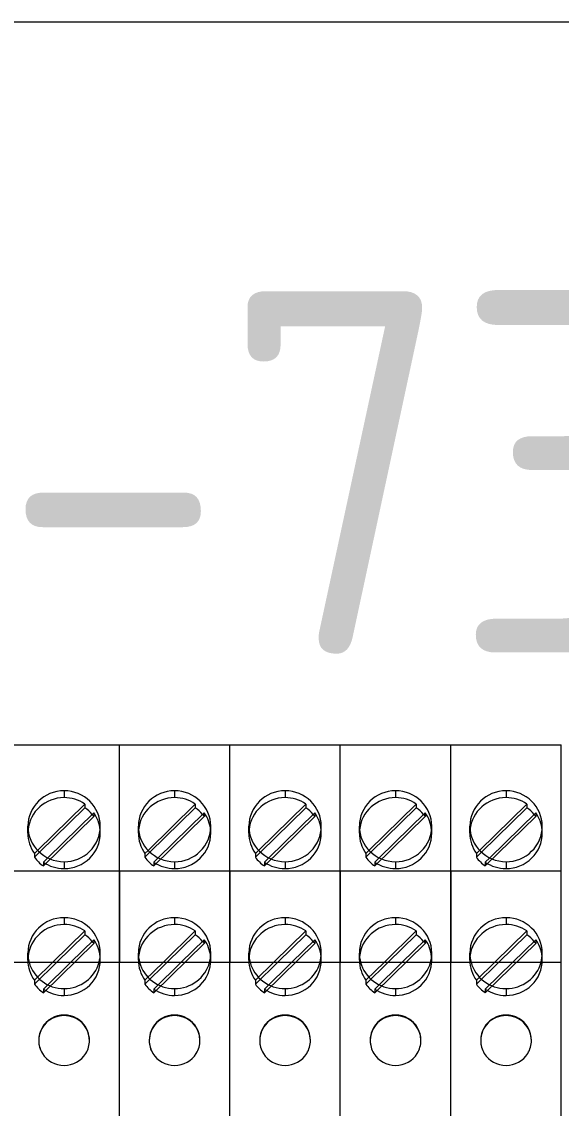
# Model space of a CAD drawing. Header units: millimetres. Extents: x 1359 to 3577, y 1336 to 3557.
# Drawn here: x 1906.4 to 1936.2, y 2576.6 to 2636.6 of the extents above; entities that cross this region are included whole.
import ezdxf
from ezdxf.enums import TextEntityAlignment as Align

# ---------------------------------------------------------------- set-up
doc = ezdxf.new("R2010")
doc.units = ezdxf.units.MM
doc.layers.add('000-PI-Oprema', color=30, linetype='Continuous', lineweight=5)
doc.layers.add('002-PI-Kabelska kanalica', color=150, linetype='Continuous')
doc.styles.add('PI0', font='isocpeur.ttf', dxfattribs={"width": 0.9})

msp = doc.modelspace()

# ---------------------------------------------------------------- linework, layer by layer
at = {"layer": '000-PI-Oprema', "color": 0, "linetype": 'ByBlock', "lineweight": 0}
for p, q in [((1905.665, 2596.672), (1911.765, 2596.672)), ((1905.665, 2596.672), (1911.765, 2596.672)), ((1911.765, 2596.672), (1911.765, 2596.672)), ((1911.765, 2596.672), (1911.765, 2596.672)), ((1911.765, 2596.672), (1911.765, 2596.672)), ((1911.765, 2590.216), (1911.765, 2596.672)), ((1911.765, 2596.672), (1911.765, 2596.672)), ((1911.765, 2596.672), (1911.765, 2596.672)), ((1911.765, 2596.672), (1911.765, 2596.672)), ((1911.765, 2590.216), (1911.765, 2596.672)), ((1911.765, 2596.672), (1917.865, 2596.672)), ((1911.765, 2590.216), (1911.765, 2596.672)), ((1911.765, 2596.672), (1911.765, 2596.672)), ((1911.765, 2596.672), (1911.765, 2596.672)), ((1911.765, 2596.672), (1911.765, 2596.672)), ((1911.765, 2596.672), (1917.865, 2596.672)), ((1911.765, 2590.216), (1911.765, 2596.672)), ((1911.765, 2596.672), (1911.765, 2596.672)), ((1911.765, 2596.672), (1911.765, 2596.672)), ((1911.765, 2596.672), (1911.765, 2596.672)), ((1911.765, 2595.827), (1911.765, 2596.272)), ((1911.765, 2595.827), (1911.765, 2596.272)), ((1917.865, 2596.672), (1917.865, 2596.672)), ((1917.865, 2596.672), (1917.865, 2596.672)), ((1917.865, 2596.672), (1917.865, 2596.672)), ((1917.865, 2590.216), (1917.865, 2596.672)), ((1917.865, 2596.672), (1917.865, 2596.672)), ((1917.865, 2596.672), (1917.865, 2596.672)), ((1917.865, 2596.672), (1917.865, 2596.672)), ((1917.865, 2590.216), (1917.865, 2596.672)), ((1917.865, 2596.672), (1923.965, 2596.672)), ((1917.865, 2590.216), (1917.865, 2596.672)), ((1917.865, 2596.672), (1917.865, 2596.672)), ((1917.865, 2596.672), (1917.865, 2596.672)), ((1917.865, 2596.672), (1917.865, 2596.672)), ((1917.865, 2596.672), (1923.965, 2596.672)), ((1917.865, 2590.216), (1917.865, 2596.672)), ((1917.865, 2596.672), (1917.865, 2596.672)), ((1917.865, 2596.672), (1917.865, 2596.672)), ((1917.865, 2596.672), (1917.865, 2596.672)), ((1917.865, 2595.827), (1917.865, 2596.272)), ((1917.865, 2595.827), (1917.865, 2596.272)), ((1923.965, 2596.672), (1923.965, 2596.672)), ((1923.965, 2596.672), (1923.965, 2596.672)), ((1923.965, 2596.672), (1923.965, 2596.672)), ((1923.965, 2590.216), (1923.965, 2596.672)), ((1923.965, 2596.672), (1923.965, 2596.672)), ((1923.965, 2596.672), (1923.965, 2596.672)), ((1923.965, 2596.672), (1923.965, 2596.672)), ((1923.965, 2590.216), (1923.965, 2596.672)), ((1923.965, 2596.672), (1930.065, 2596.672)), ((1923.965, 2590.216), (1923.965, 2596.672)), ((1923.965, 2596.672), (1923.965, 2596.672)), ((1923.965, 2596.672), (1923.965, 2596.672)), ((1923.965, 2596.672), (1923.965, 2596.672)), ((1923.965, 2596.672), (1930.065, 2596.672)), ((1923.965, 2590.216), (1923.965, 2596.672)), ((1923.965, 2596.672), (1923.965, 2596.672)), ((1923.965, 2596.672), (1923.965, 2596.672)), ((1923.965, 2596.672), (1923.965, 2596.672)), ((1923.965, 2595.827), (1923.965, 2596.272)), ((1923.965, 2595.827), (1923.965, 2596.272)), ((1930.065, 2596.672), (1930.065, 2596.672)), ((1930.065, 2596.672), (1930.065, 2596.672)), ((1930.065, 2596.672), (1930.065, 2596.672)), ((1930.065, 2590.216), (1930.065, 2596.672)), ((1930.065, 2596.672), (1930.065, 2596.672)), ((1930.065, 2596.672), (1930.065, 2596.672)), ((1930.065, 2596.672), (1930.065, 2596.672)), ((1930.065, 2590.216), (1930.065, 2596.672)), ((1930.065, 2596.672), (1936.165, 2596.672)), ((1930.065, 2590.216), (1930.065, 2596.672)), ((1930.065, 2596.672), (1930.065, 2596.672)), ((1930.065, 2596.672), (1930.065, 2596.672)), ((1930.065, 2596.672), (1930.065, 2596.672)), ((1930.065, 2596.672), (1936.165, 2596.672)), ((1930.065, 2590.216), (1930.065, 2596.672)), ((1930.065, 2596.672), (1930.065, 2596.672)), ((1930.065, 2596.672), (1930.065, 2596.672)), ((1930.065, 2596.672), (1930.065, 2596.672)), ((1930.065, 2595.827), (1930.065, 2596.272)), ((1930.065, 2595.827), (1930.065, 2596.272)), ((1936.165, 2596.672), (1936.165, 2596.672)), ((1936.165, 2596.672), (1936.165, 2596.672)), ((1936.165, 2596.672), (1936.165, 2596.672)), ((1936.165, 2590.216), (1936.165, 2596.672)), ((1936.165, 2596.672), (1936.165, 2596.672)), ((1936.165, 2596.672), (1936.165, 2596.672)), ((1936.165, 2596.672), (1936.165, 2596.672)), ((1936.165, 2590.216), (1936.165, 2596.672)), ((1936.165, 2596.672), (1936.165, 2596.672)), ((1936.165, 2596.672), (1936.165, 2596.672)), ((1936.165, 2595.827), (1936.165, 2596.272)), ((1936.165, 2595.827), (1936.165, 2596.272)), ((1911.765, 2595.172), (1911.765, 2595.172)), ((1911.765, 2595.172), (1911.765, 2595.172)), ((1917.865, 2595.172), (1917.865, 2595.172)), ((1917.865, 2595.172), (1917.865, 2595.172)), ((1923.965, 2595.172), (1923.965, 2595.172)), ((1923.965, 2595.172), (1923.965, 2595.172)), ((1930.065, 2595.172), (1930.065, 2595.172)), ((1930.065, 2595.172), (1930.065, 2595.172)), ((1908.715, 2594.128), (1908.715, 2593.749)), ((1911.765, 2593.108), (1911.765, 2593.984)), ((1911.765, 2593.108), (1911.765, 2593.984)), ((1914.815, 2594.128), (1914.815, 2593.749)), ((1917.865, 2593.108), (1917.865, 2593.984)), ((1917.865, 2593.108), (1917.865, 2593.984)), ((1920.915, 2594.128), (1920.915, 2593.749)), ((1923.965, 2593.108), (1923.965, 2593.984)), ((1923.965, 2593.108), (1923.965, 2593.984)), ((1927.015, 2594.128), (1927.015, 2593.749)), ((1930.065, 2593.108), (1930.065, 2593.984)), ((1930.065, 2593.108), (1930.065, 2593.984)), ((1933.115, 2594.128), (1933.115, 2593.749)), ((1936.165, 2593.108), (1936.165, 2593.984)), ((1936.165, 2593.108), (1936.165, 2593.984)), ((1909.859, 2593.397), (1907.248, 2590.842)), ((1907.354, 2590.738), (1909.859, 2593.189)), ((1909.859, 2593.397), (1909.859, 2593.189)), ((1915.959, 2593.397), (1913.348, 2590.842)), ((1913.454, 2590.738), (1915.959, 2593.189)), ((1915.959, 2593.397), (1915.959, 2593.189)), ((1922.059, 2593.397), (1919.448, 2590.842)), ((1919.554, 2590.738), (1922.059, 2593.189)), ((1922.059, 2593.397), (1922.059, 2593.189)), ((1928.159, 2593.397), (1925.548, 2590.842)), ((1925.654, 2590.738), (1928.159, 2593.189)), ((1928.159, 2593.397), (1928.159, 2593.189)), ((1934.259, 2593.397), (1931.648, 2590.842)), ((1931.754, 2590.738), (1934.259, 2593.189)), ((1934.259, 2593.397), (1934.259, 2593.189)), ((1910.354, 2592.705), (1907.57, 2589.981)), ((1907.812, 2590.426), (1910.354, 2592.913)), ((1910.354, 2592.913), (1910.354, 2592.705)), ((1916.454, 2592.705), (1913.67, 2589.981)), ((1913.912, 2590.426), (1916.454, 2592.913)), ((1916.454, 2592.913), (1916.454, 2592.705)), ((1922.554, 2592.705), (1919.77, 2589.981)), ((1920.012, 2590.426), (1922.554, 2592.913)), ((1922.554, 2592.913), (1922.554, 2592.705)), ((1928.654, 2592.705), (1925.87, 2589.981)), ((1926.112, 2590.426), (1928.654, 2592.913)), ((1928.654, 2592.913), (1928.654, 2592.705)), ((1934.754, 2592.705), (1931.97, 2589.981)), ((1932.212, 2590.426), (1934.754, 2592.913)), ((1934.754, 2592.913), (1934.754, 2592.705)), ((1906.715, 2591.793), (1906.715, 2592.172)), ((1910.715, 2591.793), (1910.715, 2592.172)), ((1912.815, 2591.793), (1912.815, 2592.172)), ((1916.815, 2591.793), (1916.815, 2592.172)), ((1918.915, 2591.793), (1918.915, 2592.172)), ((1922.915, 2591.793), (1922.915, 2592.172)), ((1925.015, 2591.793), (1925.015, 2592.172)), ((1929.015, 2591.793), (1929.015, 2592.172)), ((1931.115, 2591.793), (1931.115, 2592.172)), ((1935.115, 2591.793), (1935.115, 2592.172)), ((1907.248, 2590.842), (1907.075, 2590.673)), ((1907.075, 2590.465), (1907.354, 2590.738)), ((1913.348, 2590.842), (1913.175, 2590.673)), ((1913.175, 2590.465), (1913.454, 2590.738)), ((1919.448, 2590.842), (1919.275, 2590.673)), ((1919.275, 2590.465), (1919.554, 2590.738)), ((1925.548, 2590.842), (1925.375, 2590.673)), ((1925.375, 2590.465), (1925.654, 2590.738)), ((1931.648, 2590.842), (1931.475, 2590.673)), ((1931.475, 2590.465), (1931.754, 2590.738)), ((1907.075, 2590.673), (1907.075, 2590.465)), ((1907.57, 2590.189), (1907.812, 2590.426)), ((1907.57, 2590.189), (1907.57, 2589.981)), ((1908.715, 2590.216), (1908.715, 2589.836)), ((1911.765, 2589.672), (1911.765, 2590.216)), ((1911.765, 2589.672), (1911.765, 2590.216)), ((1911.765, 2589.672), (1911.765, 2590.216)), ((1911.765, 2589.672), (1911.765, 2590.216)), ((1913.175, 2590.673), (1913.175, 2590.465)), ((1913.67, 2590.189), (1913.912, 2590.426)), ((1913.67, 2590.189), (1913.67, 2589.981)), ((1914.815, 2590.216), (1914.815, 2589.836)), ((1917.865, 2589.672), (1917.865, 2590.216)), ((1917.865, 2589.672), (1917.865, 2590.216)), ((1917.865, 2589.672), (1917.865, 2590.216)), ((1917.865, 2589.672), (1917.865, 2590.216)), ((1919.275, 2590.673), (1919.275, 2590.465)), ((1919.77, 2590.189), (1920.012, 2590.426)), ((1919.77, 2590.189), (1919.77, 2589.981)), ((1920.915, 2590.216), (1920.915, 2589.836)), ((1923.965, 2589.672), (1923.965, 2590.216)), ((1923.965, 2589.672), (1923.965, 2590.216)), ((1923.965, 2589.672), (1923.965, 2590.216)), ((1923.965, 2589.672), (1923.965, 2590.216)), ((1925.375, 2590.673), (1925.375, 2590.465)), ((1925.87, 2590.189), (1926.112, 2590.426)), ((1925.87, 2590.189), (1925.87, 2589.981)), ((1927.015, 2590.216), (1927.015, 2589.836)), ((1930.065, 2589.672), (1930.065, 2590.216)), ((1930.065, 2589.672), (1930.065, 2590.216)), ((1930.065, 2589.672), (1930.065, 2590.216)), ((1930.065, 2589.672), (1930.065, 2590.216)), ((1931.475, 2590.673), (1931.475, 2590.465)), ((1931.97, 2590.189), (1932.212, 2590.426)), ((1931.97, 2590.189), (1931.97, 2589.981)), ((1933.115, 2590.216), (1933.115, 2589.836)), ((1936.165, 2589.672), (1936.165, 2590.216)), ((1936.165, 2589.672), (1936.165, 2590.216)), ((1905.665, 2589.72), (1911.765, 2589.72)), ((1911.765, 2589.72), (1917.865, 2589.72)), ((1911.765, 2589.672), (1911.765, 2589.672)), ((1911.765, 2584.672), (1911.765, 2589.672)), ((1911.765, 2589.672), (1911.765, 2589.672)), ((1911.765, 2584.672), (1911.765, 2589.672)), ((1911.765, 2589.672), (1911.765, 2589.672)), ((1911.765, 2589.672), (1911.765, 2584.672)), ((1911.765, 2589.672), (1911.765, 2589.672)), ((1911.765, 2589.672), (1911.765, 2584.672)), ((1917.865, 2589.72), (1923.965, 2589.72)), ((1917.865, 2589.672), (1917.865, 2589.672)), ((1917.865, 2584.672), (1917.865, 2589.672)), ((1917.865, 2589.672), (1917.865, 2589.672)), ((1917.865, 2584.672), (1917.865, 2589.672)), ((1917.865, 2589.672), (1917.865, 2589.672)), ((1917.865, 2589.672), (1917.865, 2584.672)), ((1917.865, 2589.672), (1917.865, 2589.672)), ((1917.865, 2589.672), (1917.865, 2584.672)), ((1923.965, 2589.72), (1930.065, 2589.72)), ((1923.965, 2589.672), (1923.965, 2589.672)), ((1923.965, 2584.672), (1923.965, 2589.672)), ((1923.965, 2589.672), (1923.965, 2589.672)), ((1923.965, 2584.672), (1923.965, 2589.672)), ((1923.965, 2589.672), (1923.965, 2589.672)), ((1923.965, 2589.672), (1923.965, 2584.672)), ((1923.965, 2589.672), (1923.965, 2589.672)), ((1923.965, 2589.672), (1923.965, 2584.672)), ((1930.065, 2589.72), (1936.165, 2589.72)), ((1930.065, 2589.672), (1930.065, 2589.672)), ((1930.065, 2584.672), (1930.065, 2589.672)), ((1930.065, 2589.672), (1930.065, 2589.672)), ((1930.065, 2584.672), (1930.065, 2589.672)), ((1930.065, 2589.672), (1930.065, 2589.672)), ((1930.065, 2589.672), (1930.065, 2584.672)), ((1930.065, 2589.672), (1930.065, 2589.672)), ((1930.065, 2589.672), (1930.065, 2584.672)), ((1936.165, 2589.672), (1936.165, 2589.672)), ((1936.165, 2584.672), (1936.165, 2589.672)), ((1936.165, 2589.672), (1936.165, 2589.672)), ((1936.165, 2584.672), (1936.165, 2589.672)), ((1908.715, 2587.128), (1908.715, 2586.749)), ((1914.815, 2587.128), (1914.815, 2586.749)), ((1920.915, 2587.128), (1920.915, 2586.749)), ((1927.015, 2587.128), (1927.015, 2586.749)), ((1933.115, 2587.128), (1933.115, 2586.749)), ((1911.765, 2586.108), (1911.765, 2586.98)), ((1911.765, 2586.108), (1911.765, 2586.98)), ((1917.865, 2586.108), (1917.865, 2586.98)), ((1917.865, 2586.108), (1917.865, 2586.98)), ((1923.965, 2586.108), (1923.965, 2586.98)), ((1923.965, 2586.108), (1923.965, 2586.98)), ((1930.065, 2586.108), (1930.065, 2586.98)), ((1930.065, 2586.108), (1930.065, 2586.98)), ((1936.165, 2586.108), (1936.165, 2586.98)), ((1936.165, 2586.108), (1936.165, 2586.98)), ((1909.859, 2586.397), (1908.096, 2584.672)), ((1908.308, 2584.672), (1909.859, 2586.189)), ((1909.859, 2586.397), (1909.859, 2586.189)), ((1915.959, 2586.397), (1914.196, 2584.672)), ((1914.408, 2584.672), (1915.959, 2586.189)), ((1915.959, 2586.397), (1915.959, 2586.189)), ((1922.059, 2586.397), (1920.296, 2584.672)), ((1920.508, 2584.672), (1922.059, 2586.189)), ((1922.059, 2586.397), (1922.059, 2586.189)), ((1928.159, 2586.397), (1926.396, 2584.672)), ((1926.608, 2584.672), (1928.159, 2586.189)), ((1928.159, 2586.397), (1928.159, 2586.189)), ((1934.259, 2586.397), (1932.496, 2584.672)), ((1932.708, 2584.672), (1934.259, 2586.189)), ((1934.259, 2586.397), (1934.259, 2586.189)), ((1910.354, 2585.705), (1907.57, 2582.981)), ((1909.086, 2584.672), (1910.354, 2585.913)), ((1910.354, 2585.913), (1910.354, 2585.705)), ((1916.454, 2585.705), (1913.67, 2582.981)), ((1915.186, 2584.672), (1916.454, 2585.913)), ((1916.454, 2585.913), (1916.454, 2585.705)), ((1922.554, 2585.705), (1919.77, 2582.981)), ((1921.286, 2584.672), (1922.554, 2585.913)), ((1922.554, 2585.913), (1922.554, 2585.705)), ((1928.654, 2585.705), (1925.87, 2582.981)), ((1927.386, 2584.672), (1928.654, 2585.913)), ((1928.654, 2585.913), (1928.654, 2585.705)), ((1934.754, 2585.705), (1931.97, 2582.981)), ((1933.486, 2584.672), (1934.754, 2585.913)), ((1934.754, 2585.913), (1934.754, 2585.705)), ((1906.715, 2584.793), (1906.715, 2585.172)), ((1910.715, 2584.793), (1910.715, 2585.172)), ((1912.815, 2584.793), (1912.815, 2585.172)), ((1916.815, 2584.793), (1916.815, 2585.172)), ((1918.915, 2584.793), (1918.915, 2585.172)), ((1922.915, 2584.793), (1922.915, 2585.172)), ((1925.015, 2584.793), (1925.015, 2585.172)), ((1929.015, 2584.793), (1929.015, 2585.172)), ((1931.115, 2584.793), (1931.115, 2585.172)), ((1935.115, 2584.793), (1935.115, 2585.172)), ((1905.665, 2584.672), (1911.765, 2584.672)), ((1907.075, 2583.465), (1908.308, 2584.672)), ((1908.096, 2584.672), (1907.075, 2583.673)), ((1907.57, 2583.189), (1909.086, 2584.672)), ((1911.765, 2584.672), (1911.765, 2584.672)), ((1911.765, 2574.322), (1911.765, 2584.672)), ((1911.765, 2584.672), (1911.765, 2584.672)), ((1911.765, 2574.322), (1911.765, 2584.672)), ((1911.765, 2584.672), (1917.865, 2584.672)), ((1911.765, 2574.322), (1911.765, 2584.672)), ((1911.765, 2584.672), (1911.765, 2584.672)), ((1911.765, 2574.322), (1911.765, 2584.672)), ((1911.765, 2584.672), (1911.765, 2584.672)), ((1913.175, 2583.465), (1914.408, 2584.672)), ((1914.196, 2584.672), (1913.175, 2583.673)), ((1913.67, 2583.189), (1915.186, 2584.672)), ((1917.865, 2584.672), (1917.865, 2584.672)), ((1917.865, 2574.322), (1917.865, 2584.672)), ((1917.865, 2584.672), (1917.865, 2584.672)), ((1917.865, 2574.322), (1917.865, 2584.672)), ((1917.865, 2584.672), (1923.965, 2584.672)), ((1917.865, 2574.322), (1917.865, 2584.672)), ((1917.865, 2584.672), (1917.865, 2584.672)), ((1917.865, 2574.322), (1917.865, 2584.672)), ((1917.865, 2584.672), (1917.865, 2584.672)), ((1919.275, 2583.465), (1920.508, 2584.672)), ((1920.296, 2584.672), (1919.275, 2583.673)), ((1919.77, 2583.189), (1921.286, 2584.672)), ((1923.965, 2584.672), (1923.965, 2584.672)), ((1923.965, 2574.322), (1923.965, 2584.672)), ((1923.965, 2584.672), (1923.965, 2584.672)), ((1923.965, 2574.322), (1923.965, 2584.672)), ((1923.965, 2584.672), (1930.065, 2584.672)), ((1923.965, 2574.322), (1923.965, 2584.672)), ((1923.965, 2584.672), (1923.965, 2584.672)), ((1923.965, 2574.322), (1923.965, 2584.672)), ((1923.965, 2584.672), (1923.965, 2584.672)), ((1925.375, 2583.465), (1926.608, 2584.672)), ((1926.396, 2584.672), (1925.375, 2583.673)), ((1925.87, 2583.189), (1927.386, 2584.672)), ((1930.065, 2584.672), (1930.065, 2584.672)), ((1930.065, 2574.322), (1930.065, 2584.672)), ((1930.065, 2584.672), (1930.065, 2584.672)), ((1930.065, 2574.322), (1930.065, 2584.672)), ((1930.065, 2584.672), (1936.165, 2584.672)), ((1930.065, 2574.322), (1930.065, 2584.672)), ((1930.065, 2584.672), (1930.065, 2584.672)), ((1930.065, 2574.322), (1930.065, 2584.672)), ((1930.065, 2584.672), (1930.065, 2584.672)), ((1931.475, 2583.465), (1932.708, 2584.672)), ((1932.496, 2584.672), (1931.475, 2583.673)), ((1931.97, 2583.189), (1933.486, 2584.672)), ((1936.165, 2584.672), (1936.165, 2584.672)), ((1936.165, 2574.322), (1936.165, 2584.672)), ((1936.165, 2584.672), (1936.165, 2584.672)), ((1936.165, 2574.322), (1936.165, 2584.672)), ((1907.075, 2583.673), (1907.075, 2583.465)), ((1913.175, 2583.673), (1913.175, 2583.465)), ((1919.275, 2583.673), (1919.275, 2583.465)), ((1925.375, 2583.673), (1925.375, 2583.465)), ((1931.475, 2583.673), (1931.475, 2583.465)), ((1907.57, 2583.189), (1907.57, 2582.981)), ((1908.715, 2583.216), (1908.715, 2582.836)), ((1913.67, 2583.189), (1913.67, 2582.981)), ((1914.815, 2583.216), (1914.815, 2582.836)), ((1919.77, 2583.189), (1919.77, 2582.981)), ((1920.915, 2583.216), (1920.915, 2582.836)), ((1925.87, 2583.189), (1925.87, 2582.981)), ((1927.015, 2583.216), (1927.015, 2582.836)), ((1931.97, 2583.189), (1931.97, 2582.981)), ((1933.115, 2583.216), (1933.115, 2582.836)), ((1907.315, 2580.348), (1907.315, 2580.357)), ((1910.115, 2580.348), (1910.115, 2580.357)), ((1913.415, 2580.348), (1913.415, 2580.357)), ((1916.215, 2580.348), (1916.215, 2580.357)), ((1919.515, 2580.348), (1919.515, 2580.357)), ((1922.315, 2580.348), (1922.315, 2580.357)), ((1925.615, 2580.348), (1925.615, 2580.357)), ((1928.415, 2580.348), (1928.415, 2580.357)), ((1931.715, 2580.348), (1931.715, 2580.357)), ((1934.515, 2580.348), (1934.515, 2580.357))]:
    msp.add_line(p, q, dxfattribs=at)
for centre in [(1908.715, 2580.357), (1914.815, 2580.357), (1920.915, 2580.357), (1927.015, 2580.357), (1933.115, 2580.357)]:
    msp.add_arc(centre, 1.4, 0, 180.00002, dxfattribs=at)
for centre, major_axis, ratio, start_param, end_param in [((1908.715, 2592.172), (-2, 0), 0.978148, -1.570796, 0), ((1908.715, 2591.793), (-2, 0), 0.978148, -1.570796, -0.097132), ((1908.715, 2592.172), (-2, 0), 0.978148, 3.141593, 4.712389), ((1908.715, 2591.793), (-2, 0), 0.978148, -2.180289, -1.570796), ((1914.815, 2592.172), (-2, 0), 0.978148, -1.570796, 0), ((1914.815, 2591.793), (-2, 0), 0.978148, -1.570796, -0.097132), ((1914.815, 2592.172), (-2, 0), 0.978148, 3.141593, 4.712389), ((1914.815, 2591.793), (-2, 0), 0.978148, -2.180289, -1.570796), ((1920.915, 2592.172), (-2, 0), 0.978148, -1.570796, 0), ((1920.915, 2591.793), (-2, 0), 0.978148, -1.570796, -0.097132), ((1920.915, 2592.172), (-2, 0), 0.978148, 3.141593, 4.712389), ((1920.915, 2591.793), (-2, 0), 0.978148, -2.180289, -1.570796), ((1927.015, 2592.172), (-2, 0), 0.978148, -1.570796, 0), ((1927.015, 2591.793), (-2, 0), 0.978148, -1.570796, -0.097132), ((1927.015, 2592.172), (-2, 0), 0.978148, 3.141593, 4.712389), ((1927.015, 2591.793), (-2, 0), 0.978148, -2.180289, -1.570796), ((1933.115, 2592.172), (-2, 0), 0.978148, -1.570796, 0), ((1933.115, 2591.793), (-2, 0), 0.978148, -1.570796, -0.097132), ((1933.115, 2592.172), (-2, 0), 0.978148, 3.141593, 4.712389), ((1933.115, 2591.793), (-2, 0), 0.978148, -2.180289, -1.570796), ((1908.715, 2591.585), (2, 0), 0.978148, 0.685382, 0.961304), ((1914.815, 2591.585), (2, 0), 0.978148, 0.685382, 0.961304), ((1920.915, 2591.585), (2, 0), 0.978148, 0.685382, 0.961304), ((1927.015, 2591.585), (2, 0), 0.978148, 0.685382, 0.961304), ((1933.115, 2591.585), (2, 0), 0.978148, 0.685382, 0.961304), ((1908.715, 2591.585), (2, 0), 0.978148, 0.609492, 0.685382), ((1908.715, 2591.793), (-2, 0), 0.978148, -3.044461, -2.5321), ((1914.815, 2591.585), (2, 0), 0.978148, 0.609492, 0.685382), ((1914.815, 2591.793), (-2, 0), 0.978148, -3.044461, -2.5321), ((1920.915, 2591.585), (2, 0), 0.978148, 0.609492, 0.685382), ((1920.915, 2591.793), (-2, 0), 0.978148, -3.044461, -2.5321), ((1927.015, 2591.585), (2, 0), 0.978148, 0.609492, 0.685382), ((1927.015, 2591.793), (-2, 0), 0.978148, -3.044461, -2.5321), ((1933.115, 2591.585), (2, 0), 0.978148, 0.609492, 0.685382), ((1933.115, 2591.793), (-2, 0), 0.978148, -3.044461, -2.5321), ((1908.715, 2592.172), (-2, 0), 0.978148, 0, 1.570796), ((1908.715, 2591.793), (-2, 0), 0.978148, -0.097132, 0), ((1908.715, 2592.172), (-2, 0), 0.978148, 1.570796, 3.141593), ((1908.715, 2591.793), (-2, 0), 0.978148, 3.141593, 3.238724), ((1914.815, 2592.172), (-2, 0), 0.978148, 0, 1.570796), ((1914.815, 2591.793), (-2, 0), 0.978148, -0.097132, 0), ((1914.815, 2592.172), (-2, 0), 0.978148, 1.570796, 3.141593), ((1914.815, 2591.793), (-2, 0), 0.978148, 3.141593, 3.238724), ((1920.915, 2592.172), (-2, 0), 0.978148, 0, 1.570796), ((1920.915, 2591.793), (-2, 0), 0.978148, -0.097132, 0), ((1920.915, 2592.172), (-2, 0), 0.978148, 1.570796, 3.141593), ((1920.915, 2591.793), (-2, 0), 0.978148, 3.141593, 3.238724), ((1927.015, 2592.172), (-2, 0), 0.978148, 0, 1.570796), ((1927.015, 2591.793), (-2, 0), 0.978148, -0.097132, 0), ((1927.015, 2592.172), (-2, 0), 0.978148, 1.570796, 3.141593), ((1927.015, 2591.793), (-2, 0), 0.978148, 3.141593, 3.238724), ((1933.115, 2592.172), (-2, 0), 0.978148, 0, 1.570796), ((1933.115, 2591.793), (-2, 0), 0.978148, -0.097132, 0), ((1933.115, 2592.172), (-2, 0), 0.978148, 1.570796, 3.141593), ((1933.115, 2591.793), (-2, 0), 0.978148, 3.141593, 3.238724), ((1908.715, 2591.793), (-2, 0), 0.978148, 0, 0.609492), ((1908.715, 2591.793), (-2, 0), 0.978148, 1.570796, 3.141593), ((1914.815, 2591.793), (-2, 0), 0.978148, 0, 0.609492), ((1914.815, 2591.793), (-2, 0), 0.978148, 1.570796, 3.141593), ((1920.915, 2591.793), (-2, 0), 0.978148, 0, 0.609492), ((1920.915, 2591.793), (-2, 0), 0.978148, 1.570796, 3.141593), ((1927.015, 2591.793), (-2, 0), 0.978148, 0, 0.609492), ((1927.015, 2591.793), (-2, 0), 0.978148, 1.570796, 3.141593), ((1933.115, 2591.793), (-2, 0), 0.978148, 0, 0.609492), ((1933.115, 2591.793), (-2, 0), 0.978148, 1.570796, 3.141593), ((1908.715, 2591.585), (2, 0), 0.978148, -2.5321, -2.180289), ((1908.715, 2591.793), (-2, 0), 0.978148, 0.961304, 1.570796), ((1914.815, 2591.585), (2, 0), 0.978148, -2.5321, -2.180289), ((1914.815, 2591.793), (-2, 0), 0.978148, 0.961304, 1.570796), ((1920.915, 2591.585), (2, 0), 0.978148, -2.5321, -2.180289), ((1920.915, 2591.793), (-2, 0), 0.978148, 0.961304, 1.570796), ((1927.015, 2591.585), (2, 0), 0.978148, -2.5321, -2.180289), ((1927.015, 2591.793), (-2, 0), 0.978148, 0.961304, 1.570796), ((1933.115, 2591.585), (2, 0), 0.978148, -2.5321, -2.180289), ((1933.115, 2591.793), (-2, 0), 0.978148, 0.961304, 1.570796), ((1908.715, 2585.172), (-2, 0), 0.978148, -1.570796, 0), ((1908.715, 2585.172), (-2, 0), 0.978148, 3.141593, 4.712389), ((1914.815, 2585.172), (-2, 0), 0.978148, -1.570796, 0), ((1914.815, 2585.172), (-2, 0), 0.978148, 3.141593, 4.712389), ((1920.915, 2585.172), (-2, 0), 0.978148, -1.570796, 0), ((1920.915, 2585.172), (-2, 0), 0.978148, 3.141593, 4.712389), ((1927.015, 2585.172), (-2, 0), 0.978148, -1.570796, 0), ((1927.015, 2585.172), (-2, 0), 0.978148, 3.141593, 4.712389), ((1933.115, 2585.172), (-2, 0), 0.978148, -1.570796, 0), ((1933.115, 2585.172), (-2, 0), 0.978148, 3.141593, 4.712389), ((1908.715, 2584.793), (-2, 0), 0.978148, -1.570796, -0.097132), ((1908.715, 2584.793), (-2, 0), 0.978148, -2.180289, -1.570796), ((1914.815, 2584.793), (-2, 0), 0.978148, -1.570796, -0.097132), ((1914.815, 2584.793), (-2, 0), 0.978148, -2.180289, -1.570796), ((1920.915, 2584.793), (-2, 0), 0.978148, -1.570796, -0.097132), ((1920.915, 2584.793), (-2, 0), 0.978148, -2.180289, -1.570796), ((1927.015, 2584.793), (-2, 0), 0.978148, -1.570796, -0.097132), ((1927.015, 2584.793), (-2, 0), 0.978148, -2.180289, -1.570796), ((1933.115, 2584.793), (-2, 0), 0.978148, -1.570796, -0.097132), ((1933.115, 2584.793), (-2, 0), 0.978148, -2.180289, -1.570796), ((1908.715, 2584.585), (2, 0), 0.978148, 0.685382, 0.961304), ((1914.815, 2584.585), (2, 0), 0.978148, 0.685382, 0.961304), ((1920.915, 2584.585), (2, 0), 0.978148, 0.685382, 0.961304), ((1927.015, 2584.585), (2, 0), 0.978148, 0.685382, 0.961304), ((1933.115, 2584.585), (2, 0), 0.978148, 0.685382, 0.961304), ((1908.715, 2584.585), (2, 0), 0.978148, 0.609492, 0.685382), ((1908.715, 2584.793), (-2, 0), 0.978148, -3.044461, -2.5321), ((1914.815, 2584.585), (2, 0), 0.978148, 0.609492, 0.685382), ((1914.815, 2584.793), (-2, 0), 0.978148, -3.044461, -2.5321), ((1920.915, 2584.585), (2, 0), 0.978148, 0.609492, 0.685382), ((1920.915, 2584.793), (-2, 0), 0.978148, -3.044461, -2.5321), ((1927.015, 2584.585), (2, 0), 0.978148, 0.609492, 0.685382), ((1927.015, 2584.793), (-2, 0), 0.978148, -3.044461, -2.5321), ((1933.115, 2584.585), (2, 0), 0.978148, 0.609492, 0.685382), ((1933.115, 2584.793), (-2, 0), 0.978148, -3.044461, -2.5321), ((1908.715, 2585.172), (-2, 0), 0.978148, 0, 0.258728), ((1908.715, 2584.793), (-2, 0), 0.978148, -0.097132, 0), ((1908.715, 2584.793), (-2, 0), 0.978148, 0, 0.609492), ((1908.715, 2584.793), (-2, 0), 0.978148, 1.570796, 3.141593), ((1908.715, 2585.172), (-2, 0), 0.978148, 2.882864, 3.141593), ((1908.715, 2584.793), (-2, 0), 0.978148, 3.141593, 3.238724), ((1914.815, 2585.172), (-2, 0), 0.978148, 0, 0.258728), ((1914.815, 2584.793), (-2, 0), 0.978148, -0.097132, 0), ((1914.815, 2584.793), (-2, 0), 0.978148, 0, 0.609492), ((1914.815, 2584.793), (-2, 0), 0.978148, 1.570796, 3.141593), ((1914.815, 2585.172), (-2, 0), 0.978148, 2.882864, 3.141593), ((1914.815, 2584.793), (-2, 0), 0.978148, 3.141593, 3.238724), ((1920.915, 2585.172), (-2, 0), 0.978148, 0, 0.258728), ((1920.915, 2584.793), (-2, 0), 0.978148, -0.097132, 0), ((1920.915, 2584.793), (-2, 0), 0.978148, 0, 0.609492), ((1920.915, 2584.793), (-2, 0), 0.978148, 1.570796, 3.141593), ((1920.915, 2585.172), (-2, 0), 0.978148, 2.882864, 3.141593), ((1920.915, 2584.793), (-2, 0), 0.978148, 3.141593, 3.238724), ((1927.015, 2585.172), (-2, 0), 0.978148, 0, 0.258728), ((1927.015, 2584.793), (-2, 0), 0.978148, -0.097132, 0), ((1927.015, 2584.793), (-2, 0), 0.978148, 0, 0.609492), ((1927.015, 2584.793), (-2, 0), 0.978148, 1.570796, 3.141593), ((1927.015, 2585.172), (-2, 0), 0.978148, 2.882864, 3.141593), ((1927.015, 2584.793), (-2, 0), 0.978148, 3.141593, 3.238724), ((1933.115, 2585.172), (-2, 0), 0.978148, 0, 0.258728), ((1933.115, 2584.793), (-2, 0), 0.978148, -0.097132, 0), ((1933.115, 2584.793), (-2, 0), 0.978148, 0, 0.609492), ((1933.115, 2584.793), (-2, 0), 0.978148, 1.570796, 3.141593), ((1933.115, 2585.172), (-2, 0), 0.978148, 2.882864, 3.141593), ((1933.115, 2584.793), (-2, 0), 0.978148, 3.141593, 3.238724), ((1908.715, 2585.172), (-2, 0), 0.978148, 0.258728, 1.570796), ((1908.715, 2585.172), (-2, 0), 0.978148, 1.570796, 2.882864), ((1914.815, 2585.172), (-2, 0), 0.978148, 0.258728, 1.570796), ((1914.815, 2585.172), (-2, 0), 0.978148, 1.570796, 2.882864), ((1920.915, 2585.172), (-2, 0), 0.978148, 0.258728, 1.570796), ((1920.915, 2585.172), (-2, 0), 0.978148, 1.570796, 2.882864), ((1927.015, 2585.172), (-2, 0), 0.978148, 0.258728, 1.570796), ((1927.015, 2585.172), (-2, 0), 0.978148, 1.570796, 2.882864), ((1933.115, 2585.172), (-2, 0), 0.978148, 0.258728, 1.570796), ((1933.115, 2585.172), (-2, 0), 0.978148, 1.570796, 2.882864), ((1908.715, 2584.585), (2, 0), 0.978148, -2.5321, -2.180289), ((1908.715, 2584.793), (-2, 0), 0.978148, 0.961304, 1.570796), ((1914.815, 2584.585), (2, 0), 0.978148, -2.5321, -2.180289), ((1914.815, 2584.793), (-2, 0), 0.978148, 0.961304, 1.570796), ((1920.915, 2584.585), (2, 0), 0.978148, -2.5321, -2.180289), ((1920.915, 2584.793), (-2, 0), 0.978148, 0.961304, 1.570796), ((1927.015, 2584.585), (2, 0), 0.978148, -2.5321, -2.180289), ((1927.015, 2584.793), (-2, 0), 0.978148, 0.961304, 1.570796), ((1933.115, 2584.585), (2, 0), 0.978148, -2.5321, -2.180289), ((1933.115, 2584.793), (-2, 0), 0.978148, 0.961304, 1.570796), ((1908.715, 2580.348), (-1.4, 0), 0.982559, -1.570796, 0.003609), ((1908.715, 2580.357), (1.4, 0), 0.994522, 1.570796, 3.141593), ((1908.715, 2580.357), (1.4, 0), 0.994522, 0, 1.570796), ((1908.715, 2580.348), (-1.4, 0), 0.982559, 3.141538, 4.712389), ((1914.815, 2580.348), (-1.4, 0), 0.982559, -1.570796, 0.003609), ((1914.815, 2580.357), (1.4, 0), 0.994522, 1.570796, 3.141593), ((1914.815, 2580.357), (1.4, 0), 0.994522, 0, 1.570796), ((1914.815, 2580.348), (-1.4, 0), 0.982559, 3.141538, 4.712389), ((1920.915, 2580.348), (-1.4, 0), 0.982559, -1.570796, 0.003609), ((1920.915, 2580.357), (1.4, 0), 0.994522, 1.570796, 3.141593), ((1920.915, 2580.357), (1.4, 0), 0.994522, 0, 1.570796), ((1920.915, 2580.348), (-1.4, 0), 0.982559, 3.141538, 4.712389), ((1927.015, 2580.348), (-1.4, 0), 0.982559, -1.570796, 0.003609), ((1927.015, 2580.357), (1.4, 0), 0.994522, 1.570796, 3.141593), ((1927.015, 2580.357), (1.4, 0), 0.994522, 0, 1.570796), ((1927.015, 2580.348), (-1.4, 0), 0.982559, 3.141538, 4.712389), ((1933.115, 2580.348), (-1.4, 0), 0.982559, -1.570796, 0.003609), ((1933.115, 2580.357), (1.4, 0), 0.994522, 1.570796, 3.141593), ((1933.115, 2580.357), (1.4, 0), 0.994522, 0, 1.570796), ((1933.115, 2580.348), (-1.4, 0), 0.982559, 3.141538, 4.712389), ((1908.715, 2580.357), (1.4, 0), 0.994522, 3.141593, 3.68285), ((1908.715, 2580.348), (-1.4, 0), 0.982559, 0.003609, 0.541258), ((1908.715, 2580.357), (1.4, 0), 0.994522, -0.541258, 0), ((1908.715, 2580.348), (-1.4, 0), 0.982559, 2.600335, 3.141538), ((1914.815, 2580.357), (1.4, 0), 0.994522, 3.141593, 3.68285), ((1914.815, 2580.348), (-1.4, 0), 0.982559, 0.003609, 0.541258), ((1914.815, 2580.357), (1.4, 0), 0.994522, -0.541258, 0), ((1914.815, 2580.348), (-1.4, 0), 0.982559, 2.600335, 3.141538), ((1920.915, 2580.357), (1.4, 0), 0.994522, 3.141593, 3.68285), ((1920.915, 2580.348), (-1.4, 0), 0.982559, 0.003609, 0.541258), ((1920.915, 2580.357), (1.4, 0), 0.994522, -0.541258, 0), ((1920.915, 2580.348), (-1.4, 0), 0.982559, 2.600335, 3.141538), ((1927.015, 2580.357), (1.4, 0), 0.994522, 3.141593, 3.68285), ((1927.015, 2580.348), (-1.4, 0), 0.982559, 0.003609, 0.541258), ((1927.015, 2580.357), (1.4, 0), 0.994522, -0.541258, 0), ((1927.015, 2580.348), (-1.4, 0), 0.982559, 2.600335, 3.141538), ((1933.115, 2580.357), (1.4, 0), 0.994522, 3.141593, 3.68285), ((1933.115, 2580.348), (-1.4, 0), 0.982559, 0.003609, 0.541258), ((1933.115, 2580.357), (1.4, 0), 0.994522, -0.541258, 0), ((1933.115, 2580.348), (-1.4, 0), 0.982559, 2.600335, 3.141538), ((1908.715, 2580.339), (-1.398, 0), 0.976187, 0.538389, 2.603204), ((1914.815, 2580.339), (-1.398, 0), 0.976187, 0.538389, 2.603204), ((1920.915, 2580.339), (-1.398, 0), 0.976187, 0.538389, 2.603204), ((1927.015, 2580.339), (-1.398, 0), 0.976187, 0.538389, 2.603204), ((1933.115, 2580.339), (-1.398, 0), 0.976187, 0.538389, 2.603204)]:
    msp.add_ellipse(centre, major_axis=major_axis, ratio=ratio, start_param=start_param, end_param=end_param, dxfattribs=at)
at = {"layer": '002-PI-Kabelska kanalica', "color": 0, "linetype": 'ByBlock', "lineweight": 0}
msp.add_line((1601.071, 2636.556), (2416.071, 2636.556), dxfattribs=at)

# ---------------------------------------------------------------- texts
at = {"layer": '002-PI-Kabelska kanalica', "color": 0, "linetype": 'ByBlock', "lineweight": 0, "style": 'PI0', "width": 0.9}
msp.add_text('-73K01...-88K08', height=20, dxfattribs=at).set_placement((1990.248, 2611.725), align=Align.MIDDLE)

doc.saveas('drawing.dxf')
